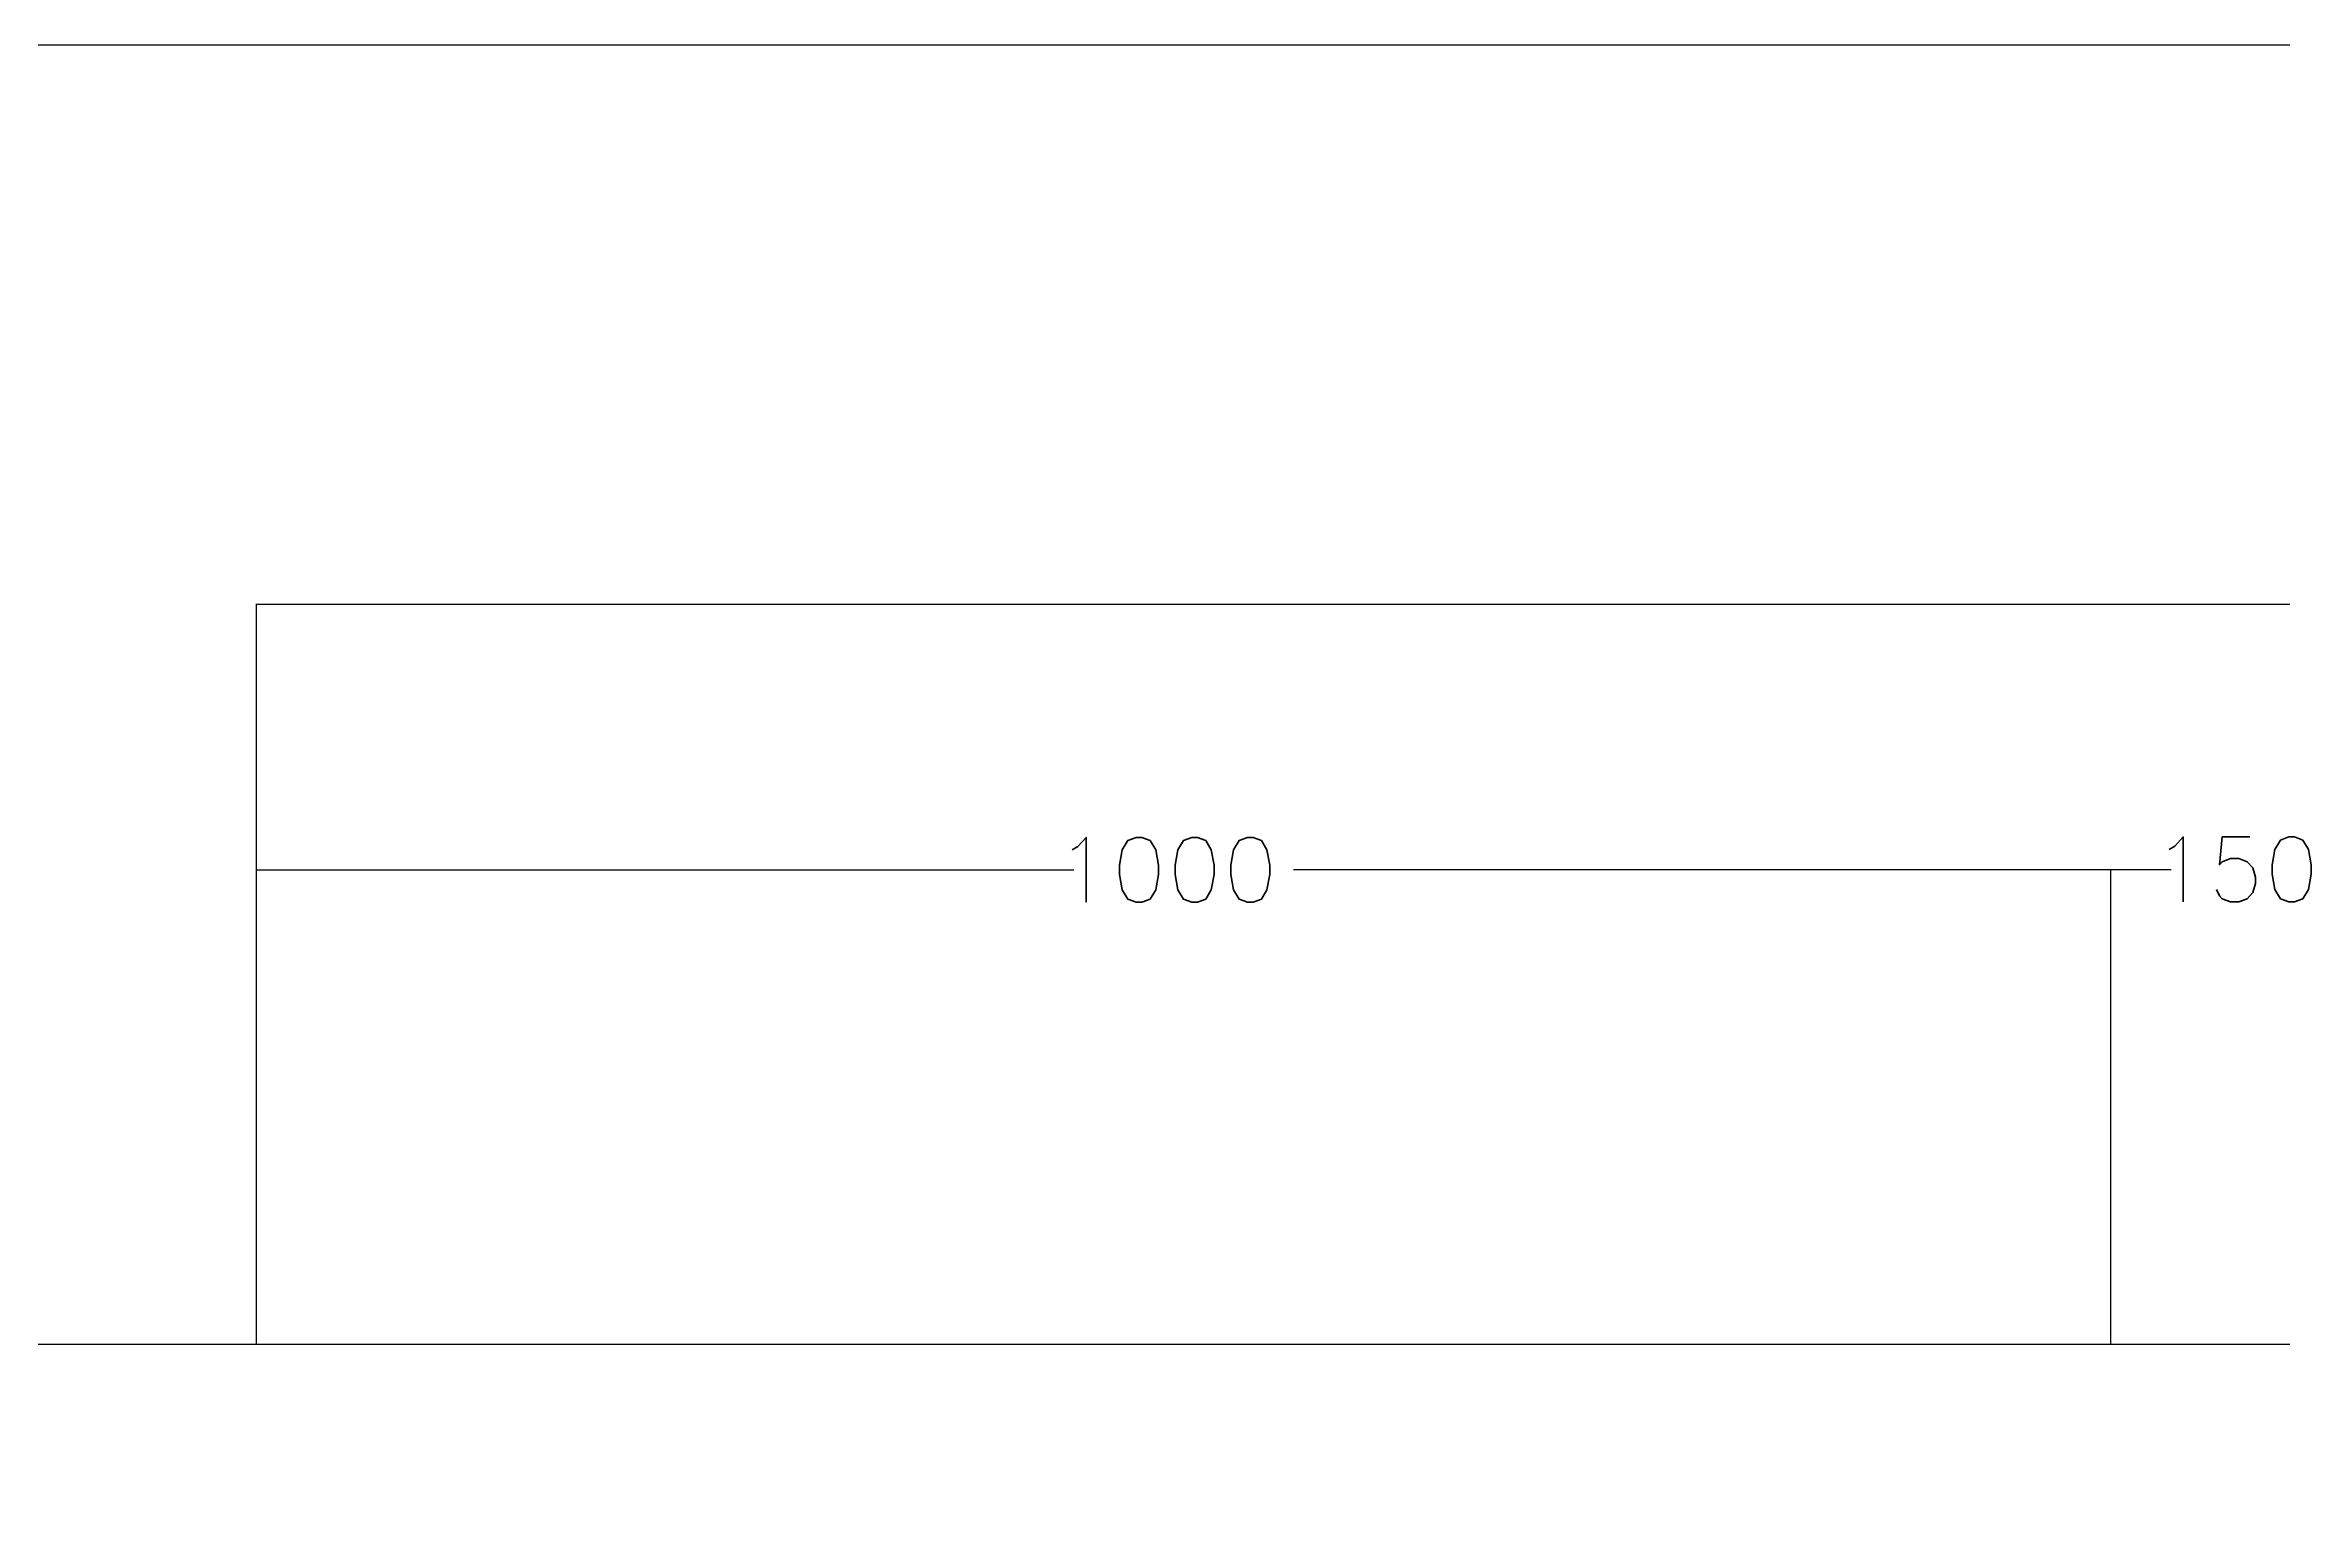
# Model space of a CAD drawing. Extents: x -4409 to 83729, y -39415 to 28842.
# Drawn here: x 15364 to 16572, y 21536 to 22333 of the extents above; entities that cross this region are included whole.
import ezdxf

# ---------------------------------------------------------------- set-up
doc = ezdxf.new("R2010")
doc.units = 0
doc.layers.get('DEFPOINTS').update_dxf_attribs({"linetype": 'CONTINUOUS'})
doc.layers.add('WWW_CADBLOCKSFREE_COM', color=7, linetype='CONTINUOUS')
doc.styles.add('ROMANS', font='ROMANS.shx')
doc.dimstyles.get("Standard").update_dxf_attribs({"dimtxt": 2.5, "dimasz": 2.5, "dimexe": 1.25, "dimexo": 0.625, "dimtad": 1, "dimcen": 2.5, "dimazin": 3, "dimtfac": 1, "dimtmove": 0, "dimatfit": 3})

# ---------------------------------------------------------------- blocks, each defined once
blk = doc.blocks.new('*D14')
at = {"layer": 'DEFPOINTS', "color": 0}
for p in [(16478.6, 21888.3), (15478.6, 21632.6), (16478.6, 21632.6)]:
    blk.add_point(p, dxfattribs=at)
at = {"layer": 'WWW_CADBLOCKSFREE_COM', "color": 252}
for p, q in [((15478.6, 21632.7), (15478.6, 21888.5)), ((15478.8, 21888.3), (15919.4, 21888.3)), ((16478.5, 21888.3), (16037.9, 21888.3)), ((16478.6, 21632.7), (16478.6, 21888.5))]:
    blk.add_line(p, q, dxfattribs=at)
for points in [[(15478.8, 21888.4), (15478.8, 21888.3), (15478.6, 21888.3)], [(16478.5, 21888.4), (16478.5, 21888.3), (16478.6, 21888.3)]]:
    blk.add_solid(points, dxfattribs=at)
at = {"layer": 'WWW_CADBLOCKSFREE_COM', "color": 6, "linetype": 'CONTINUOUS', "style": 'ROMANS'}
blk.add_text('1000', height=35, dxfattribs=at).set_placement((15909.5, 21870.8))
blk = doc.blocks.new('*D20')
at = {"layer": 'DEFPOINTS', "color": 0}
for p in [(18878.6, 22031.5), (15478.6, 21632.6), (18878.6, 21632.6)]:
    blk.add_point(p, dxfattribs=at)
at = {"layer": 'WWW_CADBLOCKSFREE_COM', "color": 252}
for p, q in [((15478.6, 21632.7), (15478.6, 22031.7)), ((15478.8, 22031.5), (17116.9, 22031.5)), ((18878.5, 22031.5), (17240.4, 22031.5)), ((18878.6, 21632.7), (18878.6, 22031.7))]:
    blk.add_line(p, q, dxfattribs=at)
for points in [[(15478.8, 22031.6), (15478.8, 22031.5), (15478.6, 22031.5)], [(18878.5, 22031.6), (18878.5, 22031.5), (18878.6, 22031.5)]]:
    blk.add_solid(points, dxfattribs=at)
at = {"layer": 'WWW_CADBLOCKSFREE_COM', "color": 6, "linetype": 'CONTINUOUS', "style": 'ROMANS'}
blk.add_text('3400', height=35, dxfattribs=at).set_placement((17112, 22014))
blk = doc.blocks.new('*D21')
at = {"layer": 'DEFPOINTS', "color": 0}
for p in [(16628.6, 21888.5), (16478.6, 21632.6), (16628.6, 21632.6)]:
    blk.add_point(p, dxfattribs=at)
at = {"layer": 'WWW_CADBLOCKSFREE_COM', "color": 252}
for p, q in [((16478.6, 21632.7), (16478.6, 21888.7)), ((16478.8, 21888.5), (16511.1, 21888.5)), ((16628.5, 21888.5), (16596.2, 21888.5)), ((16628.6, 21632.7), (16628.6, 21888.7))]:
    blk.add_line(p, q, dxfattribs=at)
for points in [[(16478.8, 21888.5), (16478.8, 21888.5), (16478.6, 21888.5)], [(16628.5, 21888.5), (16628.5, 21888.5), (16628.6, 21888.5)]]:
    blk.add_solid(points, dxfattribs=at)
at = {"layer": 'WWW_CADBLOCKSFREE_COM', "color": 6, "linetype": 'CONTINUOUS', "style": 'ROMANS'}
blk.add_text('150', height=35, dxfattribs=at).set_placement((16501.1, 21871))

msp = doc.modelspace()

# ---------------------------------------------------------------- linework, layer by layer
at = {"layer": 'WWW_CADBLOCKSFREE_COM'}
for p, q in [((15328.644, 21632.608), (16478.644, 21632.608)), ((16478.644, 21632.608), (19028.644, 21632.608))]:
    msp.add_line(p, q, dxfattribs=at)
at = {"layer": 'WWW_CADBLOCKSFREE_COM', "color": 8}
msp.add_lwpolyline([(14157.307, 22332.931), (25574.954, 22332.931), (25574.954, 6113.264), (14157.307, 6113.264)], close=True, dxfattribs=at)
msp.add_lwpolyline([(14157.307, 22332.931), (25574.954, 22332.931), (25574.954, 6113.264), (14157.307, 6113.264)], close=True, dxfattribs=at)

# ---------------------------------------------------------------- dimensions: what is measured, and where the dimension line sits
at = {"layer": 'WWW_CADBLOCKSFREE_COM'}
for base, p1, p2, picture, middle in [((18878.644, 22031.547), (15478.644, 21632.608), (18878.644, 21632.608), '*D20', (17178.644, 22031.547)), ((16478.644, 21888.341), (15478.644, 21632.608), (16478.644, 21632.608), '*D14', (15978.644, 21888.341)), ((16628.644, 21888.491), (16478.644, 21632.608), (16628.644, 21632.608), '*D21', (16553.644, 21888.491))]:
    dim = msp.add_linear_dim(base=base, p1=p1, p2=p2, dimstyle='Standard', dxfattribs=at)
    dim.commit()
    dim.dimension.update_dxf_attribs({"geometry": picture, "text_midpoint": middle})

doc.saveas('drawing.dxf')
